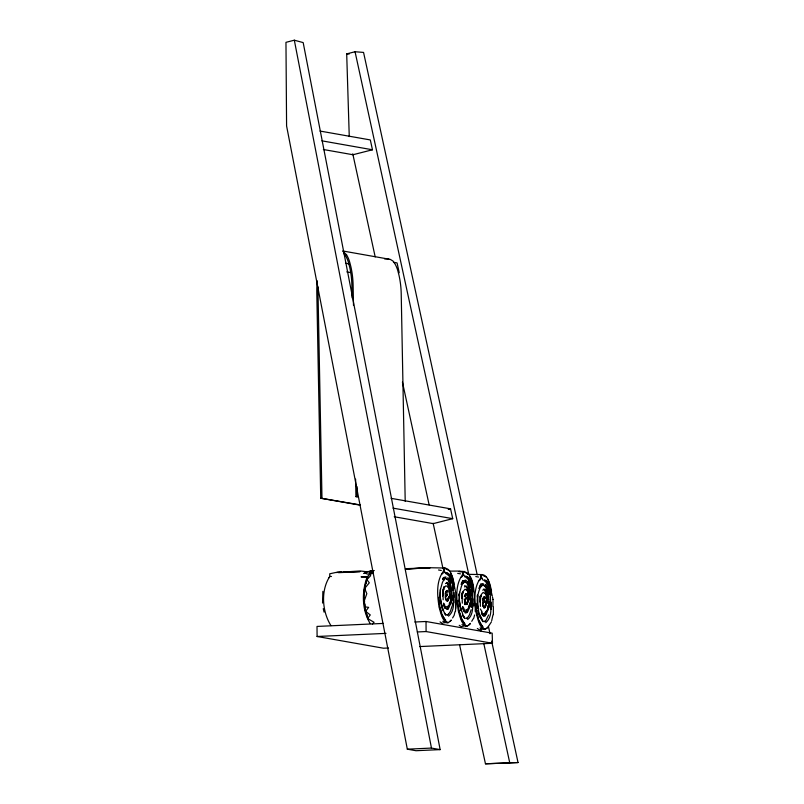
<?xml version="1.0" encoding="UTF-8"?>
<svg xmlns="http://www.w3.org/2000/svg" width="804" height="804" viewBox="0 0 804 804"><rect width="100%" height="100%" fill="white"/><g stroke="black" fill="none" stroke-linecap="round" stroke-linejoin="round"><path stroke-width="1.21" d="M451.426 598.206L451.436 594.99M470.571 601.593L470.581 598.377M488.681 604.789L488.681 601.573M467.586 597.483L467.596 595.161M442.662 595.794L442.692 592.628L444.14 587.774L445.908 585.804L446.954 586.287M450.672 598.467L450.642 594.357M474.762 605.693C473.777 595.181 475.978 568.719 458.994 571.543L461.546 571.815L459.255 571.071L449.386 571.131M492.902 606.528L492.993 599.432M452.35 595.633L451.898 601.191M471.496 599.02L471.043 604.578M489.606 602.216L489.154 607.774M468.35 596.729L468.29 599.975L466.863 604.377L464.702 604.477L466.863 604.377L468.35 596.729L466.782 587.101L464.642 585.654M486.42 602.096L486.46 599.935L484.973 607.573L483.928 608.105M370.222 623.623C361.86 610.045 361.579 591.674 367.217 576.88L369.559 574.478L369.619 573.483L371.971 572.77L370.111 571.805L372.785 571.011L368.905 572.157L373.428 571.905L370.091 571.895M453.888 602.789L453.858 595.613M473.043 606.166L473.003 598.99M491.143 609.362L491.113 602.186M453.255 600.779L453.376 595.965M472.4 604.166L472.521 599.352M490.51 607.362L490.631 602.548M450.119 596.588L449.547 587.905L448.099 584.176L448.702 584.548L447.396 582.719L445.456 583.583M469.265 599.975L468.702 591.292L467.255 587.563L467.848 587.925L466.551 586.096L464.601 586.96M487.375 603.171L486.802 594.488L485.355 590.759L485.958 591.121L484.651 589.292L482.712 590.156M472.792 603.352C472.752 608.98 472.631 615.804 467.647 619.502M442.733 595.995L443.165 590.015M461.918 598.427L462.451 592.307M453.677 582.97C452.391 577.704 451.315 568.076 444.109 568.106L443.245 571.543C435.848 581.684 437.286 595.844 439.195 607.633C440.733 612.427 442.331 622.678 448.521 622.618L446.29 622.236M464.34 571.403L462.772 571.785L462.39 574.92C454.994 585.061 456.441 599.221 458.35 611.01C459.888 615.804 461.476 626.055 467.677 625.994M488.229 579.724C486.892 577.212 484.581 574.156 481.365 574.689L480.501 578.116C473.104 588.257 474.541 602.417 476.45 614.206C477.988 619 479.586 629.251 485.777 629.19L483.546 628.818M445.446 598.015L445.547 596.196L447.165 595.473L447.436 594.347M466.069 603.141L464.983 603.332L464.692 599.573L466.32 598.849L466.581 597.724M440.069 591.644L439.939 597.02M459.275 593.965L459.114 601.492M477.154 601.412C477.355 595.553 478.862 589.493 481.938 584.458L485.063 586.076L485.787 588.015M452.33 605.332L452.481 602.94M471.546 607.512L471.777 603.925M490.028 604.719L490.179 602.317M364.403 590.87L364.554 588.659L364.343 590.88M443.798 570.348L445.878 573.694M462.943 573.724L465.034 577.081M481.053 576.92L483.134 580.277M486.42 600.98L484.892 606.447M364.343 600.668L366.825 593.664L364.654 588.417L364.061 600.678L365.448 611.181L370.272 614.939L367.549 618.507L374.071 622.296L372.373 624.095M458.863 595.734L459.054 593.804M477.164 597L477.355 595.081M440.491 588.89L440.19 596.447L441.919 607.502L439.989 596.839M459.647 592.277L459.335 599.824L461.064 610.879L459.134 600.226M477.747 595.473L477.988 608.316M488.591 606.085L486.711 613.14L485.083 615.643L483.355 616.226M487.616 607.643L487.827 605.914M322.876 591.362L322.555 603.05M443.185 592.096L443.657 588.759M462.33 595.473L462.802 592.136M480.913 595.332L480.269 602.417L480.109 596.246L480.41 606.357M443.547 589.895L443.677 589M446.039 596.88L446.16 596.076M449.255 603.784L450.019 602.025M462.692 593.272L463.285 591.161L465.054 589.181L467.486 590.789M465.184 600.256L465.305 599.462M468.41 607.171L469.516 604.447M480.802 596.467L481.395 594.357L483.164 592.387L485.596 593.995M483.294 603.452L483.415 602.658M451.245 598.477L449.959 603.844L447.426 607M470.39 601.854L469.104 607.231L466.571 610.377M488.5 605.06L487.214 610.427L484.681 613.583M446.612 595.834L447.034 591.573M465.767 599.221L465.858 593.523M482.933 604.417L482.802 602.769L483.867 602.417L484.35 599.422L483.958 596.719M455.466 611.603L456.099 600.387M447.748 598.477L447.014 599.905L447.717 601L448.562 596.628M364.624 589.191L365.348 585.553M365.046 586.297L366.101 581.945M454.923 611.864L454.18 615.271L452.592 617.944M491.686 620.708L492.922 615.04M461.838 596.015L462.823 592.377M483.978 602.025L484.691 600.92M369.971 571.202L369.729 572.197L369.488 571.744L369.971 571.202L370.081 572.197M449.145 596.598L447.717 601M486.4 603.171L484.973 607.573L484.269 606.487M450.793 603.673L451.848 594.92L450.381 582.699L451.004 583.362L449.898 579.885L451.245 582.528M469.938 607.06L470.993 598.297L469.526 586.086L470.149 586.739L469.044 583.262L470.4 585.915M473.707 618.376L474.611 614.98M488.048 610.256L489.093 601.492L487.636 589.282L488.259 589.935L487.154 586.458L488.5 589.111M443.305 588.92L443.949 586.558M365.589 584.337L366.152 582.307M445.496 593.201L445.999 591.392M464.642 596.588L465.144 594.769M482.752 599.784L483.254 597.965M440.13 590.578L442.351 582.669L444.682 577.885L447.808 579.493L448.531 581.443M459.597 592.829L461.506 586.046L463.838 581.262L466.953 582.87L468.049 585.794M365.639 583.593L366.805 579.543L369.297 582.81L364.644 588.478M464.38 596.638L465.637 593.995L466.943 593.854L467.305 595.452M482.993 598.106L482.611 603.965M448.974 596.558L447.637 599.864M468.119 599.935L466.782 603.251M451.999 606.347L450.361 611.412L448.32 614.477L445.557 615.06L444.29 613.13M471.144 609.733L469.506 614.799L467.466 617.854L466.119 618.517M488.601 614.949L485.576 621.05L482.812 621.643M461.074 584.377L462.642 580.82M478.872 588.488L480.752 584.016M366.704 580.277L367.9 577.141M480.933 595.573L480.782 596.608M366.664 579.965L367.85 577.031M486.591 610.517L485.294 613.01L483.877 613.673L482.671 613.552L481.506 611.864M442.934 579.262L443.878 577.473L445.969 576.94M462.079 582.649L463.034 580.85L465.124 580.327M480.189 585.845L481.134 584.046L483.224 583.523M442.542 579.171L443.496 577.443M447.838 609.07C451.747 603.955 451.858 597 451.155 590.87M465.255 613.03L466.983 612.447C470.893 607.342 471.003 600.377 470.31 594.246M329.057 577.714L329.801 576.458L329.72 573.805L335.539 572.528L360.172 570.961L367.569 571.865L364.544 571.895L369.86 571.403L369.488 571.744M471.737 621.321L473.325 618.648M491.435 621.844L487.777 627.401L484.289 629.532C477.797 622.577 476.852 612.919 475.988 603.915M444.019 580.146L445.235 578.428M463.174 583.533L464.38 581.815M481.274 586.729L482.49 585.01M451.175 619.995L449.315 621.964L447.034 622.949C440.542 616.005 439.597 606.347 438.733 597.332M470.33 623.371L468.471 625.341L466.179 626.336C459.697 619.381 458.742 609.723 457.888 600.719M369.89 572.589L373.428 571.905M447.436 615.211L448.32 614.155M466.581 618.588L467.476 617.542M484.681 621.783L485.576 620.738M369.93 574.548L370.152 573.805L372.443 573.443L366.946 574.086M369.559 574.478L370.091 573.966L370.664 575.714L366.795 579.583M448.491 616.115C454.752 611.14 453.587 602.156 453.416 595.071M485.747 622.698C493.244 616.407 490.309 605.211 490.45 596.749M449.938 621.452L451.114 620.477M469.094 624.829L470.26 623.854M487.194 628.035L488.37 627.05M441.939 574.066L443.386 572.87M461.094 577.453L462.531 576.247M479.194 580.649L480.641 579.443M370.252 571.192L373.95 570.549M483.867 602.417L484.42 602.045M448.039 606.427L445.416 606.98L443.426 603.352M467.184 609.814L464.571 610.357L462.571 606.729M484.199 606.628L483.083 606.528L483.737 606.387M294.324 40.2L285.963 42.331L286.586 125.947L407.326 749.177L416.01 750.715L440.15 749.609L303.178 42.592L294.324 40.2L431.467 748.072L440.15 749.609M349.258 136.59L346.695 53.878L355.056 51.747L363.559 52.421L477.214 574.89M319.982 131.052L370.322 139.936L372.463 149.775L352.966 154.74L323.369 149.514M448.28 509.424L450.572 508.831L452.712 518.67L433.215 523.635L394.221 516.751M446.481 599.804L445.838 599.945L446.923 599.754M464.983 603.332L465.627 603.191M367.82 618.447L366.614 614.678M449.426 589.955L449.516 596.337L448.984 598.809L447.195 601.08L445.486 598.287L445.225 593.262L446.491 590.608L447.798 590.468L448.15 592.076M483.747 597.191L485.053 597.05L485.405 598.648M445.195 608.497L448.642 608.015M464.34 611.874L467.787 611.402M482.44 615.08L485.897 614.598M443.165 622.919L447.044 622.376L442.773 621.291M462.32 626.296L466.189 625.753L461.918 624.668M480.42 629.492L484.299 628.959L480.028 627.864M447.506 608.929L444.652 607.814M466.662 612.306L463.797 611.191M484.762 615.502L481.908 614.387M373.91 570.659L370.694 570.87L373.177 570.739M341.469 572.177L336.655 572.438L341.64 572.277M343.881 572.046L352.303 571.584M405.427 569.051L430.23 567.745L445.195 568.026M365.74 611.171L368.634 607.352L364.996 606.869M405.407 569.011L430.23 567.745L405.799 568.679M338.554 572.679L360.051 571.594L349.006 572.086M373.498 573.182L370.282 573.061M317.218 280.807A106.982 100.269 -80 0 0 316.806 293.048L320.736 498.209L360.202 504.902M355.599 479.124L355.941 496.621L357.167 496.56L356.976 486.561M383.418 623.422L317.017 626.427L317.088 636.487L383.488 648.215L388.493 647.984M414.743 622.005L426.019 621.492L492.179 633.17L492.49 643.28L419.819 646.567M317.088 636.487L386 633.371M417.326 631.954L426.1 631.552L492.49 643.28M407.326 749.177L431.467 748.072M459.566 644.748L485.465 763.8L518.037 762.534L491.616 641.12M518.037 762.534L485.465 763.8M349.107 572.046L351.599 571.966M482.45 574.599L467.486 574.327M369.619 573.483L372.443 573.443M331.449 576.478L329.801 576.458C320.535 590.548 322.113 611.583 330.977 625.683M441.306 570.468L438.542 569.986M460.451 573.845L457.697 573.373M478.561 577.051L475.797 576.568M363.519 573.332L366.463 573.433M448.109 609.201L446.471 609.03M467.255 612.588L465.616 612.407M485.365 615.784L483.727 615.613M370.202 573.182L372.222 573.332M346.695 53.878L349.127 54.069M321.891 140.841L372.463 149.775M343.248 251.059L390.302 259.401L393.035 261.069L395.136 264.134A31.326 29.356 -80 0 1 397.859 270.868L399.005 275.32A88.54 82.983 -80 0 1 401.216 293.842L405.206 501.304M393.427 262.265L397.075 262.908L399.216 272.737M345.569 263.27L349.227 263.913M346.795 271.893L350.454 272.536M391.096 498.329L450.572 508.831M355.941 496.621L358.403 497.053M393.005 508.128L452.712 518.67M320.736 498.209L360.212 505.183M483.103 575.574L486.008 576.92M465.003 572.378L467.908 573.724M445.858 568.991L448.753 570.337M447.768 587.161L448.341 587.412M342.665 251.039L346.534 254.767M465.687 575.986L467.817 577.021C471.677 582.468 472.27 589.513 472.45 596.005M446.532 572.599L448.672 573.644C452.049 578.388 452.943 584.468 453.195 590.176M445.295 572.981L449.024 575.875L450.441 579.222M484.35 579.744L486.47 581.131M466.24 576.548L468.37 577.935M447.094 573.172L449.215 574.558M477.315 628.487L479.727 630.065M459.215 625.291L461.617 626.869M440.059 621.904L442.471 623.492M465.667 580.096L468.169 582.448L470.059 591.935M481.676 577.965L480.842 577.282L481.787 578.438M463.566 574.77L462.732 574.086L463.677 575.242M444.421 571.383L443.587 570.709L444.532 571.855M484.149 580.558L486.279 582.458L487.224 584.689M466.039 577.362L468.169 579.252L470.923 587.794M481.626 577.523L480.872 576.619M463.526 574.327L462.762 573.423M444.371 570.951L443.617 570.046M343.841 253.541L345.559 255.762A29.034 27.205 -80 0 1 348.313 261.973L349.72 267.29A86.621 81.194 -80 0 1 351.881 285.42L352.122 297.922M483.013 584.478L484.37 585.985M464.903 581.282L466.26 582.789M445.758 577.895L447.114 579.403M485.053 584.257L486.269 585.644L487.917 592.819M483.727 588.98L484.892 590.297L486.239 596.568M447.798 577.674L449.014 579.071L450.662 586.247M446.471 582.397L447.637 583.724L448.984 589.995M483.073 626.969L479.465 622.246L479.305 620.819L482.018 626.427M464.963 623.773L461.355 619.05L461.194 617.623L463.918 623.221M445.818 620.386L442.21 615.663L442.049 614.236L444.763 619.844M487.877 579.463L489.988 584.327L491.576 591.171M469.767 576.267L471.878 581.131L473.466 587.975M450.622 572.89L452.732 577.754L454.32 584.588M485.928 580.217L488.209 584.357L490.339 594.307M485.757 584.98L486.802 586.518M467.647 581.774L468.702 583.322M448.501 578.398L449.547 579.945M480.269 608.96L481.968 611.512M462.732 606.618L463.868 608.316M443.577 603.231L444.723 604.93M482.179 620.678L479.506 615.924M462.802 615.552L464.712 618.447M466.169 603.291L466.863 604.377M462.511 615.1L464.139 617.693M483.093 621.371L479.264 613.442M464.983 618.175L463.024 615.05L459.878 605.121M445.838 614.789L443.878 611.673L440.733 601.744M461.305 616.708L458.551 610.206M441.677 612.427L439.396 606.819M481.465 612.698L482.571 614.789M463.355 609.502L464.461 611.593M444.21 606.126L445.315 608.206M491.214 594.99L490.219 590.699L490.631 594.246M473.114 591.794L472.109 587.503L472.531 591.051M453.958 588.417L452.964 584.116L453.376 587.664M481.264 577.785L480.882 575.925L481.104 576.719M463.154 574.589L462.782 572.729L462.993 573.523M444.009 571.212L443.627 569.353L443.848 570.136M482.993 605.261L483.918 607.472M464.893 602.065L465.817 604.266M445.738 598.678L446.672 600.889M484.44 597.131L484.802 597.995M466.34 593.935L466.692 594.799M447.185 590.558L447.547 591.412M478.943 614.105L480.611 618.296M441.687 607.522L442.944 610.668M487.465 581.181L490.701 591.633M469.365 577.986L472.601 588.438M450.21 574.599L453.446 585.051M482.742 604.859L483.495 607.01L484.45 607.663L485.425 607.04L486.772 602.91L486.681 596.528M476.33 612.447L477.958 617.201M488.571 580.709L492.319 596.146M367.086 616.276L365.609 610.939M367.418 616.829L365.991 611.754M486.149 588.99L487.234 592.98M448.903 582.418L449.979 586.407M487.696 585.804L488.762 589.955M477.978 610.477L479.033 614.99M462.612 607.804L463.003 609.512M443.456 604.427L443.858 606.136M486.922 589.613L488.35 597.995M468.822 586.407L470.25 594.799M449.667 583.031L451.094 591.422M323.268 608.658L324.062 612.105M488.42 626.396L490.018 633.753M355.056 51.747L468.802 574.609M480.551 628.617L481.083 631.07M483.757 643.341L509.726 762.715M352.765 153.805L375.197 256.898M402.422 382.091L429.125 504.832M433.135 523.233L443.014 568.649M453.948 584.156L455.737 592.839L455.667 608.467M492.55 597.221L492.993 599.412M477.234 603.422L479.174 614.085M365.076 607.744L365.438 609.874M365.348 608.377L364.785 604.055M477.606 608.136L477.174 602.508M440.17 600.387L440.542 602.729M464.25 598.96L465.385 603.814L466.34 604.467L468.129 602.186L468.662 599.714L468.571 593.332M487.234 589.101L488.581 599.714M469.134 585.905L469.968 591.865M449.979 582.528L450.652 587.292M477.124 604.819L477.496 607.965M489.907 593.071L490.42 597.623M471.797 589.865L472.651 598.779M452.652 586.488L453.506 595.402M364.383 601.864L364.644 604.276M488.038 593.975L488.41 597.442M469.124 589.784L469.365 592.035M364.353 599.854L364.564 601.955M489.294 592.025L489.485 594.317M476.209 604.588L476.4 606.789M471.576 593.402L471.777 595.694M452.23 587.734L452.431 590.025M439.145 600.206L439.336 602.417M487.706 597.493L487.837 599.784M454.19 592.558L454.391 596.92M461.998 593.05L462.31 603.161M442.853 589.664L443.155 599.774M353.499 305.349L353.117 285.35A88.54 82.983 -80 0 0 350.906 266.817L349.76 262.365A31.044 29.095 -80 0 0 346.544 254.757M321.972 498.158L318.032 293.008A105.053 98.47 -80 0 1 318.082 286.978M426.019 621.492L426.1 631.552M493.365 614.648L493.354 606.97M475.254 611.452L475.244 603.774M384.613 258.938A20.914 19.597 -80 0 1 388.895 259.119M367.217 576.88L361.257 576.87L367.217 576.88"/></g></svg>
